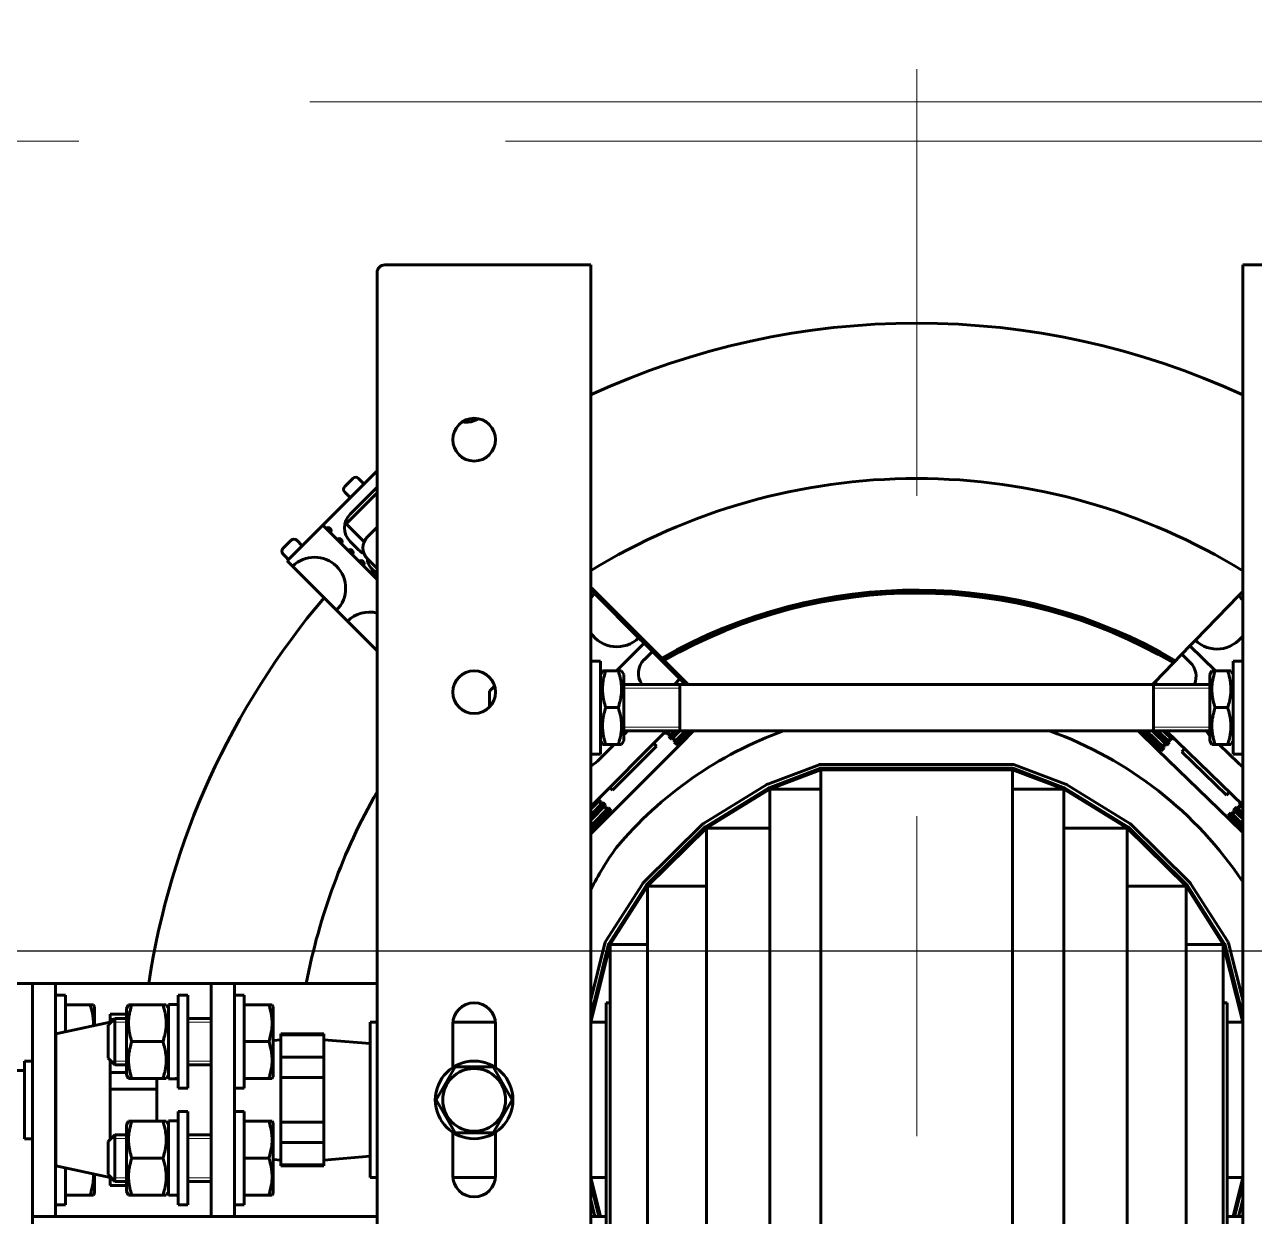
# Model space of a CAD drawing. Header units: millimetres. Extents: x 0 to 1680, y 0 to 594.
# Drawn here: x 114.02 to 119.78, y 464.13 to 469.72 of the extents above; entities that cross this region are included whole.
import ezdxf

# ---------------------------------------------------------------- set-up
doc = ezdxf.new("R2010")
doc.units = ezdxf.units.MM
for name, pattern in [('K5LT32792', [0]), ('K5LT32794', [0]), ('K5LT_AXLED', [13.35, 8.85, -1.5, 1.5, -1.5]), ('K5LT_BASIC', [0]), ('K5LT_DASHED', [6, 4, -2]), ('K5LT_REINFORCED', [0])]:
    doc.linetypes.add(name, pattern=pattern)
doc.layers.add('Системный слой', color=7, linetype='Continuous')

# ---------------------------------------------------------------- blocks, each defined once
blk = doc.blocks.new('U19')
at = {"layer": 'Системный слой', "color": 150, "linetype": 'K5LT_BASIC', "lineweight": 25, "true_color": 0x0080ff}
blk.add_line((132.418, 465.3773), (100.018, 465.3773), dxfattribs=at)
blk = doc.blocks.new('U20')
at = {"layer": 'Системный слой', "color": 7, "linetype": 'K5LT_DASHED', "lineweight": 13}
blk.add_line((110.27, 469.1727), (124.9611, 469.1727), dxfattribs=at)
blk = doc.blocks.new('U118')
at = {"layer": 'Системный слой', "color": 30, "linetype": 'K5LT_AXLED', "lineweight": 13, "true_color": 0xff8000}
blk.add_line((124.2035, 469.3573), (109.5124, 469.3573), dxfattribs=at)
blk = doc.blocks.new('U1224')
at = {"layer": 'Системный слой', "color": 5, "linetype": 'K5LT32792', "lineweight": 60, "true_color": 0x0000ff}
for p, q in [((115.7045, 468.5927), (116.5599, 468.5927)), ((116.5599, 468.5927), (116.6691, 468.5927)), ((116.6691, 441.7927), (116.6691, 468.5927)), ((119.7248, 468.5927), (119.7248, 441.7927)), ((119.834, 468.5927), (119.7248, 468.5927)), ((115.6681, 441.8291), (115.6681, 468.5563)), ((115.6681, 467.6276), (115.4138, 467.3733)), ((115.5553, 467.5921), (115.5167, 467.5535)), ((115.6068, 467.5664), (115.5811, 467.5921)), ((115.5811, 467.5921), (115.6068, 467.5664)), ((115.5167, 467.5278), (115.5425, 467.502)), ((115.6681, 467.5246), (115.5232, 467.3798)), ((115.5425, 467.4248), (115.6681, 467.5504)), ((115.2465, 467.206), (115.4138, 467.3733)), ((115.4138, 467.3733), (115.6681, 467.1191)), ((115.5232, 467.3798), (115.6078, 467.2951)), ((115.6234, 467.3182), (115.6681, 467.3629)), ((115.2272, 467.2639), (115.2658, 467.3025)), ((115.3173, 467.2768), (115.2915, 467.3025)), ((115.2915, 467.3025), (115.3173, 467.2768)), ((115.5811, 467.2575), (115.5425, 467.2961)), ((115.2272, 467.2382), (115.2529, 467.2125)), ((115.6234, 467.2152), (115.6681, 467.1705)), ((115.2465, 467.206), (115.2722, 467.1803)), ((115.4781, 466.9744), (115.2722, 467.1803)), ((115.6681, 467.1448), (115.6393, 467.1736)), ((116.6691, 467.0833), (116.675, 467.0773)), ((116.6691, 467.0714), (116.675, 467.0773)), ((116.6691, 467.0704), (116.6879, 467.0516)), ((116.6879, 467.0645), (116.675, 467.0773)), ((116.6879, 467.0645), (116.6814, 467.058)), ((116.6879, 467.0645), (116.6943, 467.058)), ((116.6943, 467.058), (116.6879, 467.0516)), ((116.6879, 467.0516), (116.8938, 466.8457)), ((116.6943, 467.058), (116.9002, 466.8521)), ((119.5027, 466.8335), (119.7055, 467.0425)), ((119.7248, 467.0624), (119.7055, 467.0425)), ((115.4781, 466.9744), (115.5296, 466.9229)), ((115.6681, 466.7845), (115.5296, 466.9229)), ((116.7905, 466.6909), (116.9195, 466.8199)), ((116.8938, 466.8457), (116.9002, 466.8521)), ((116.8938, 466.8457), (116.9195, 466.8199)), ((116.9002, 466.8521), (116.9066, 466.8457)), ((116.9002, 466.8392), (116.9066, 466.8457)), ((116.9195, 466.8328), (116.9066, 466.8457)), ((116.9195, 466.8328), (116.9131, 466.8264)), ((116.9195, 466.8328), (116.9259, 466.8264)), ((116.9195, 466.8199), (116.9259, 466.8264)), ((116.9195, 466.8199), (116.9581, 466.7813)), ((116.9259, 466.8264), (116.9324, 466.8199)), ((116.9259, 466.8135), (116.9324, 466.8199)), ((116.9452, 466.8071), (116.9324, 466.8199)), ((116.9452, 466.8071), (116.9388, 466.8006)), ((116.9452, 466.8071), (116.9517, 466.8006)), ((119.4774, 466.8073), (119.4393, 466.7681)), ((119.5027, 466.8335), (119.4774, 466.8073)), ((119.4774, 466.8073), (119.5975, 466.6908)), ((116.9581, 466.7813), (116.9195, 466.7427)), ((116.9452, 466.7942), (116.9517, 466.8006)), ((116.9517, 466.8006), (116.9581, 466.7942)), ((116.9517, 466.7878), (116.9581, 466.7942)), ((116.9645, 466.7878), (116.9581, 466.7942)), ((116.9645, 466.7878), (116.9581, 466.7813)), ((116.9581, 466.7813), (117.0868, 466.6526)), ((116.9645, 466.7878), (117.1252, 466.6271)), ((119.3126, 466.6375), (119.4393, 466.7681)), ((119.4785, 466.7301), (119.4393, 466.7681)), ((116.6691, 466.7363), (116.7146, 466.7363)), ((116.7146, 466.7363), (116.7146, 466.2995)), ((116.7146, 466.6735), (116.7245, 466.6908)), ((116.7207, 466.6841), (116.7146, 466.6903)), ((116.7245, 466.6908), (116.74, 466.6909)), ((116.74, 466.6909), (116.7983, 466.6909)), ((116.7983, 466.6909), (116.8138, 466.6908)), ((116.8138, 466.6908), (116.8238, 466.6735)), ((119.5801, 466.6908), (119.5701, 466.6735)), ((119.5801, 466.6908), (119.5956, 466.6908)), ((119.6539, 466.6908), (119.5956, 466.6908)), ((119.6539, 466.6908), (119.6694, 466.6908)), ((119.6793, 466.6735), (119.6694, 466.6908)), ((119.6793, 466.2995), (119.6793, 466.7363)), ((119.7248, 466.7363), (119.6793, 466.7363)), ((116.8238, 466.518), (116.8238, 466.6735)), ((117.0613, 466.6271), (117.0868, 466.6526)), ((117.0868, 466.6526), (117.1123, 466.6271)), ((119.3126, 466.6375), (119.3025, 466.6271)), ((119.3126, 466.6375), (119.3233, 466.6271)), ((119.5701, 466.6735), (119.5701, 466.5179)), ((119.6793, 466.6757), (119.6785, 466.6749)), ((116.219, 466.6193), (116.1949, 466.5953)), ((116.1949, 466.5211), (116.1949, 466.5953)), ((119.5701, 466.6271), (116.8238, 466.6271)), ((117.0867, 466.4087), (117.0867, 466.6271)), ((119.3071, 466.4087), (119.3071, 466.6271)), ((116.74, 466.5181), (116.7983, 466.5181)), ((116.8238, 466.3623), (116.8238, 466.518)), ((119.5701, 466.5179), (119.5701, 466.3623)), ((119.6539, 466.5179), (119.5956, 466.5179)), ((116.6691, 466.0547), (117.0231, 466.4087)), ((119.5701, 466.4087), (116.8238, 466.4087)), ((117.0225, 466.3953), (117.0359, 466.4087)), ((117.0617, 466.4087), (117.0353, 466.3824)), ((117.0418, 466.3759), (117.0745, 466.4087)), ((117.0482, 466.3695), (117.0874, 466.4087)), ((117.1131, 466.4087), (117.0611, 466.3566)), ((117.0675, 466.3502), (117.126, 466.4087)), ((117.0739, 466.3438), (117.1389, 466.4087)), ((117.0915, 466.3485), (117.1517, 466.4087)), ((119.2348, 466.4087), (119.3256, 466.3207)), ((119.2479, 466.4087), (119.3432, 466.3162)), ((119.2609, 466.4087), (119.3496, 466.3227)), ((119.3559, 466.3293), (119.274, 466.4087)), ((119.3001, 466.4087), (119.3686, 466.3423)), ((119.3132, 466.4087), (119.3749, 466.3489)), ((119.3812, 466.3554), (119.3263, 466.4087)), ((119.3524, 466.4087), (119.3939, 466.3685)), ((119.3655, 466.4087), (119.7248, 466.0601)), ((116.7007, 466.2666), (116.7791, 466.3449)), ((116.7146, 466.3623), (116.7245, 466.345)), ((116.74, 466.3451), (116.7245, 466.345)), ((116.7245, 466.345), (116.74, 466.3449)), ((116.74, 466.3451), (116.7983, 466.3451)), ((116.74, 466.3449), (116.7983, 466.3449)), ((116.7604, 466.0173), (117.0915, 466.3485)), ((116.8138, 466.345), (116.7983, 466.3451)), ((116.7983, 466.3449), (116.8138, 466.345)), ((116.8138, 466.345), (116.8238, 466.3623)), ((116.8238, 466.3896), (116.8294, 466.3953)), ((116.9774, 466.3373), (116.9645, 466.3502)), ((117.0225, 466.3953), (117.016, 466.4017)), ((117.04, 466.4), (117.0225, 466.3953)), ((117.0353, 466.3824), (117.04, 466.4)), ((117.0482, 466.3695), (117.0353, 466.3824)), ((117.0658, 466.3742), (117.0482, 466.3695)), ((117.0611, 466.3566), (117.0658, 466.3742)), ((117.0739, 466.3438), (117.0611, 466.3566)), ((117.0915, 466.3485), (117.0739, 466.3438)), ((119.3509, 466.3468), (119.3559, 466.3293)), ((119.3686, 466.3423), (119.3509, 466.3468)), ((119.3686, 466.3423), (119.3812, 466.3554)), ((119.3763, 466.3729), (119.3812, 466.3554)), ((119.3939, 466.3685), (119.3763, 466.3729)), ((119.3939, 466.3685), (119.4002, 466.375)), ((119.5801, 466.345), (119.5701, 466.3623)), ((119.5956, 466.345), (119.5801, 466.345)), ((119.6539, 466.345), (119.5956, 466.345)), ((119.6141, 466.345), (119.7045, 466.2573)), ((119.6694, 466.345), (119.6539, 466.345)), ((119.6793, 466.3623), (119.6694, 466.345)), ((116.6691, 466.2995), (116.7146, 466.2995)), ((116.7715, 466.1314), (116.9774, 466.3373)), ((119.3256, 466.3207), (119.6617, 465.9946)), ((119.3432, 466.3162), (119.3256, 466.3207)), ((119.3432, 466.3162), (119.3559, 466.3293)), ((119.4525, 466.3243), (119.4398, 466.3112)), ((119.4398, 466.3112), (119.6488, 466.1085)), ((119.7248, 466.2995), (119.6793, 466.2995)), ((117.7393, 466.2505), (117.499, 466.1595)), ((117.7457, 466.2335), (117.5055, 466.1425)), ((118.6456, 466.2522), (117.7483, 466.2522)), ((118.6456, 466.234), (117.7483, 466.234)), ((118.8884, 466.1425), (118.6482, 466.2335)), ((118.8948, 466.1595), (118.6546, 466.2505)), ((117.7483, 466.2267), (117.5081, 466.1357)), ((118.6456, 466.2267), (117.7483, 466.2267)), ((117.7483, 466.2267), (117.7483, 444.1587)), ((118.6456, 466.2267), (117.7483, 466.2267)), ((118.6456, 466.2267), (118.6456, 444.1587)), ((118.8858, 466.1357), (118.6456, 466.2267)), ((116.7586, 466.1443), (116.7715, 466.1314)), ((117.4948, 466.1574), (117.1981, 465.9754)), ((117.5043, 466.1419), (117.2076, 465.9599)), ((117.5081, 466.1357), (117.2114, 465.9537)), ((117.7483, 466.1357), (117.5081, 466.1357)), ((117.5081, 466.1357), (117.5081, 444.2497)), ((118.8858, 466.1357), (118.6456, 466.1357)), ((118.8858, 466.1357), (118.8858, 444.2497)), ((119.1825, 465.9537), (118.8858, 466.1357)), ((119.1863, 465.9599), (118.8896, 466.1419)), ((119.1958, 465.9754), (118.8991, 466.1574)), ((119.6488, 466.1085), (119.6615, 466.1215)), ((116.6691, 466.0419), (116.7136, 466.0864)), ((116.7265, 466.0735), (116.6691, 466.0161)), ((116.6691, 466.0032), (116.7329, 466.0671)), ((116.6691, 465.9904), (116.7393, 466.0606)), ((116.7136, 466.0864), (116.7072, 466.0928)), ((116.7136, 466.0864), (116.7089, 466.0688)), ((116.7089, 466.0688), (116.7265, 466.0735)), ((116.7393, 466.0606), (116.7265, 466.0735)), ((116.7393, 466.0606), (116.7346, 466.0431)), ((119.7074, 466.0643), (119.7138, 466.0708)), ((119.7124, 466.0468), (119.7074, 466.0643)), ((119.7074, 466.0643), (119.7248, 466.0474)), ((116.7522, 466.0478), (116.6691, 465.9646)), ((116.6691, 465.9518), (116.7586, 466.0413)), ((116.6691, 465.9389), (116.7651, 466.0349)), ((116.6691, 465.926), (116.7604, 466.0173)), ((116.7346, 466.0431), (116.7522, 466.0478)), ((116.7651, 466.0349), (116.7522, 466.0478)), ((116.7651, 466.0349), (116.7604, 466.0173)), ((119.6567, 466.0121), (119.6694, 466.0251)), ((119.6617, 465.9946), (119.6567, 466.0121)), ((119.6567, 466.0121), (119.7248, 465.946)), ((119.6631, 466.0186), (119.7248, 465.9587)), ((119.6694, 466.0251), (119.6871, 466.0207)), ((119.7248, 465.9714), (119.6694, 466.0251)), ((119.6821, 466.0382), (119.6948, 466.0513)), ((119.6871, 466.0207), (119.6821, 466.0382)), ((119.6821, 466.0382), (119.7248, 465.9967)), ((119.6884, 466.0447), (119.7248, 466.0094)), ((119.6948, 466.0513), (119.7124, 466.0468)), ((119.7248, 466.0221), (119.6948, 466.0513)), ((117.1935, 465.9719), (116.9169, 465.6989)), ((117.2063, 465.9589), (116.9297, 465.6859)), ((117.2114, 465.9537), (116.9348, 465.6807)), ((117.5081, 465.9537), (117.2114, 465.9537)), ((117.2114, 465.9537), (117.2114, 444.4317)), ((119.1825, 465.9537), (118.8858, 465.9537)), ((119.1825, 465.9537), (119.1825, 444.4317)), ((119.4591, 465.6807), (119.1825, 465.9537)), ((119.4642, 465.6859), (119.1876, 465.9589)), ((119.477, 465.6989), (119.2004, 465.9719)), ((119.6617, 465.9946), (119.7248, 465.9333)), ((116.9133, 465.6945), (116.7386, 465.4215)), ((116.9286, 465.6846), (116.7539, 465.4116)), ((116.9348, 465.6807), (116.7601, 465.4077)), ((117.2114, 465.6807), (116.9348, 465.6807)), ((116.9348, 465.6807), (116.9348, 444.7047)), ((119.4591, 465.6807), (119.1825, 465.6807)), ((119.4591, 465.6807), (119.4591, 444.7047)), ((119.6338, 465.4077), (119.4591, 465.6807)), ((119.64, 465.4116), (119.4652, 465.6846)), ((119.6553, 465.4215), (119.4806, 465.6945)), ((116.7353, 465.4139), (116.6691, 465.1488)), ((116.753, 465.4095), (116.6691, 465.0737)), ((116.7601, 465.4077), (116.6691, 465.0437)), ((116.9348, 465.4077), (116.7601, 465.4077)), ((116.7601, 465.4077), (116.7601, 465.1347)), ((119.6338, 465.4077), (119.4591, 465.4077)), ((119.7248, 465.0437), (119.6338, 465.4077)), ((119.6338, 465.4077), (119.6338, 465.1347)), ((119.7248, 465.0737), (119.6409, 465.4095)), ((119.7248, 465.1488), (119.6586, 465.4139)), ((113.9436, 465.2257), (114.0528, 465.2257)), ((114.162, 465.2257), (114.0528, 465.2257)), ((114.0528, 465.2257), (114.0528, 464.1337)), ((114.162, 465.2257), (114.162, 464.1337)), ((114.227, 465.2257), (114.162, 465.2257)), ((114.8902, 465.2257), (114.227, 465.2257)), ((114.9994, 465.2257), (114.8902, 465.2257)), ((114.8902, 465.2257), (114.8902, 464.1337)), ((114.9994, 465.2257), (114.9994, 464.1337)), ((115.0644, 465.2257), (114.9994, 465.2257)), ((115.6681, 465.2257), (115.0644, 465.2257)), ((114.162, 465.1711), (114.2075, 465.1711)), ((114.2075, 465.1711), (114.2075, 464.9988)), ((114.7355, 464.7343), (114.7355, 465.1711)), ((114.781, 465.1711), (114.7355, 465.1711)), ((114.781, 464.7343), (114.781, 465.1711)), ((114.9994, 465.1711), (115.0449, 465.1711)), ((115.0449, 465.1711), (115.0449, 464.7343)), ((116.7419, 445.2507), (116.7419, 465.1347)), ((116.7601, 465.1347), (116.7419, 465.1347)), ((116.7601, 445.2507), (116.7601, 465.1347)), ((119.6338, 465.1347), (119.6338, 445.2507)), ((119.6338, 465.1347), (119.652, 465.1347)), ((119.652, 465.1347), (119.652, 445.2507)), ((114.2075, 465.1256), (114.3236, 465.1256)), ((114.3236, 465.1256), (114.339, 465.1256)), ((114.339, 465.1256), (114.344, 465.117)), ((114.344, 465.0281), (114.344, 465.117)), ((114.417, 465.0568), (114.417, 465.0808)), ((114.417, 465.0808), (114.4934, 465.0808)), ((114.5034, 465.1256), (114.4934, 465.1083)), ((114.4934, 465.1083), (114.4934, 464.9527)), ((114.5034, 465.1256), (114.5189, 465.1256)), ((114.6646, 465.1256), (114.5189, 465.1256)), ((114.6646, 465.1256), (114.68, 465.1256)), ((114.69, 465.1083), (114.68, 465.1256)), ((114.7355, 465.1274), (114.69, 465.1274)), ((114.69, 464.7782), (114.69, 465.1274)), ((115.0449, 465.1256), (115.161, 465.1256)), ((115.161, 465.1256), (115.1764, 465.1256)), ((115.1764, 465.1256), (115.1814, 465.117)), ((115.1814, 464.9527), (115.1814, 465.117)), ((114.417, 465.0437), (114.1622, 464.9891)), ((114.4397, 465.0619), (114.4079, 465.0301)), ((114.4079, 464.8754), (114.4079, 465.0301)), ((114.417, 465.0392), (114.417, 465.0568)), ((114.417, 465.0568), (114.4346, 465.0568)), ((114.4934, 465.0619), (114.4397, 465.0619)), ((114.4397, 464.8435), (114.4397, 465.0619)), ((114.8902, 465.0619), (114.781, 465.0619)), ((115.6364, 464.6797), (115.6364, 465.0437)), ((115.6364, 465.0437), (115.6681, 465.0437)), ((116.023, 465.0346), (116.023, 464.8317)), ((116.2227, 465.0437), (116.0234, 465.0437)), ((116.2232, 464.8317), (116.2232, 465.0346)), ((116.7419, 465.0437), (116.6691, 465.0437)), ((119.652, 465.0437), (119.7248, 465.0437)), ((114.1622, 464.7478), (114.1622, 464.9891)), ((115.2178, 464.9618), (115.1814, 464.9588)), ((115.418, 464.9891), (115.2178, 464.9891)), ((115.2178, 464.9842), (115.2178, 464.9891)), ((115.2178, 464.8796), (115.2178, 464.9842)), ((115.2178, 464.9842), (115.418, 464.9842)), ((115.418, 464.9891), (115.418, 464.9842)), ((115.418, 464.8796), (115.418, 464.9842)), ((115.418, 464.9618), (115.6364, 464.9436)), ((114.4934, 464.9527), (114.4934, 464.7971)), ((114.6646, 464.9527), (114.5189, 464.9527)), ((115.0449, 464.9527), (115.161, 464.9527)), ((115.1814, 464.7885), (115.1814, 464.9527)), ((115.6364, 464.4158), (115.6364, 464.9436)), ((114.0164, 464.4977), (114.0164, 464.8617)), ((114.0528, 464.8617), (114.0164, 464.8617)), ((114.4397, 464.8435), (114.4079, 464.8754)), ((114.417, 464.8088), (114.417, 464.8663)), ((115.2178, 464.7843), (115.2178, 464.8796)), ((115.2178, 464.8796), (115.418, 464.8796)), ((115.418, 464.8796), (115.418, 464.7843)), ((114.0164, 464.818), (113.98, 464.818)), ((114.417, 464.73), (114.417, 464.8088)), ((114.417, 464.8088), (114.4934, 464.8088)), ((114.4934, 464.8435), (114.4397, 464.8435)), ((114.5034, 464.7798), (114.4934, 464.7971)), ((114.69, 464.7971), (114.68, 464.7798)), ((114.8902, 464.8435), (114.781, 464.8435)), ((115.1764, 464.7798), (115.1814, 464.7885)), ((115.9444, 464.6797), (116.0337, 464.8344)), ((116.0337, 464.8344), (116.2124, 464.8344)), ((116.2124, 464.8344), (116.3017, 464.6797)), ((114.162, 464.7707), (114.1622, 464.7707)), ((114.1622, 464.3703), (114.1622, 464.7478)), ((114.5189, 464.7798), (114.5034, 464.7798)), ((114.6646, 464.7798), (114.5189, 464.7798)), ((114.6354, 464.7798), (114.6354, 464.73)), ((114.68, 464.7798), (114.6646, 464.7798)), ((114.781, 464.7343), (114.7355, 464.7343)), ((114.9994, 464.7343), (115.0449, 464.7343)), ((115.0449, 464.7798), (115.161, 464.7798)), ((115.1764, 464.7798), (115.161, 464.7798)), ((115.2178, 464.5752), (115.2178, 464.7843)), ((115.2178, 464.7843), (115.418, 464.7843)), ((115.418, 464.5752), (115.418, 464.7843)), ((114.417, 464.73), (114.6354, 464.73)), ((114.417, 464.4932), (114.417, 464.73)), ((114.6354, 464.5796), (114.6354, 464.73)), ((115.6364, 464.3157), (115.6364, 464.6797)), ((116.0337, 464.525), (115.9444, 464.6797)), ((116.3017, 464.6797), (116.2124, 464.525)), ((114.7355, 464.1883), (114.7355, 464.6251)), ((114.781, 464.6251), (114.7355, 464.6251)), ((114.781, 464.1883), (114.781, 464.6251)), ((114.9994, 464.6251), (115.0449, 464.6251)), ((115.0449, 464.6251), (115.0449, 464.1883)), ((114.162, 464.5887), (114.1622, 464.5887)), ((114.5034, 464.5796), (114.4934, 464.5623)), ((114.4934, 464.5623), (114.4934, 464.4067)), ((114.5034, 464.5796), (114.5189, 464.5796)), ((114.6646, 464.5796), (114.5189, 464.5796)), ((114.6646, 464.5796), (114.68, 464.5796)), ((114.69, 464.5623), (114.68, 464.5796)), ((114.7355, 464.5814), (114.69, 464.5814)), ((114.69, 464.2322), (114.69, 464.5814)), ((115.0449, 464.5796), (115.161, 464.5796)), ((115.161, 464.5796), (115.1764, 464.5796)), ((115.1764, 464.5796), (115.1814, 464.571)), ((115.1814, 464.4067), (115.1814, 464.571)), ((115.2178, 464.4798), (115.2178, 464.5752)), ((115.2178, 464.5752), (115.418, 464.5752)), ((115.418, 464.5752), (115.418, 464.4798)), ((114.4397, 464.5159), (114.4079, 464.4841)), ((114.4934, 464.5159), (114.4397, 464.5159)), ((114.4397, 464.2975), (114.4397, 464.5159)), ((114.8902, 464.5159), (114.781, 464.5159)), ((116.023, 464.5277), (116.023, 464.3248)), ((116.2124, 464.525), (116.0337, 464.525)), ((116.2232, 464.3248), (116.2232, 464.5277)), ((114.0528, 464.4977), (114.0164, 464.4977)), ((114.4079, 464.3294), (114.4079, 464.4841)), ((115.2178, 464.3753), (115.2178, 464.4798)), ((115.2178, 464.4798), (115.418, 464.4798)), ((115.418, 464.3753), (115.418, 464.4798)), ((114.4934, 464.4067), (114.4934, 464.2511)), ((114.6646, 464.4067), (114.5189, 464.4067)), ((115.0449, 464.4067), (115.161, 464.4067)), ((115.1814, 464.2425), (115.1814, 464.4067)), ((115.2178, 464.3976), (115.1814, 464.4007)), ((115.418, 464.3976), (115.6364, 464.4158)), ((114.417, 464.3157), (114.1622, 464.3703)), ((114.2075, 464.3606), (114.2075, 464.1883)), ((114.344, 464.2425), (114.344, 464.3314)), ((114.4397, 464.2975), (114.4079, 464.3294)), ((115.2178, 464.3753), (115.418, 464.3753)), ((115.2178, 464.3703), (115.2178, 464.3753)), ((115.418, 464.3703), (115.2178, 464.3703)), ((115.418, 464.3753), (115.418, 464.3703)), ((114.417, 464.2786), (114.417, 464.3203)), ((114.417, 464.2786), (114.4934, 464.2786)), ((114.4934, 464.2975), (114.4397, 464.2975)), ((114.8902, 464.2975), (114.781, 464.2975)), ((115.6681, 464.3157), (115.6364, 464.3157)), ((116.2227, 464.3157), (116.0234, 464.3157)), ((116.7419, 464.3157), (116.6691, 464.3157)), ((116.6691, 464.3157), (116.7146, 464.1337)), ((116.6691, 464.2857), (116.7071, 464.1337)), ((119.652, 464.3157), (119.7248, 464.3157)), ((119.6793, 464.1337), (119.7248, 464.3157)), ((119.6868, 464.1337), (119.7248, 464.2857)), ((114.2075, 464.2338), (114.3236, 464.2338)), ((114.339, 464.2338), (114.3236, 464.2338)), ((114.339, 464.2338), (114.344, 464.2425)), ((114.5034, 464.2338), (114.4934, 464.2511)), ((114.5189, 464.2338), (114.5034, 464.2338)), ((114.6646, 464.2338), (114.5189, 464.2338)), ((114.68, 464.2338), (114.6646, 464.2338)), ((114.69, 464.2511), (114.68, 464.2338)), ((115.0449, 464.2338), (115.161, 464.2338)), ((115.1764, 464.2338), (115.161, 464.2338)), ((115.1764, 464.2338), (115.1814, 464.2425)), ((114.162, 464.1883), (114.2075, 464.1883)), ((114.781, 464.1883), (114.7355, 464.1883)), ((114.9994, 464.1883), (115.0449, 464.1883)), ((116.6691, 464.2107), (116.6883, 464.1337)), ((119.7056, 464.1337), (119.7248, 464.2107)), ((114.162, 464.1337), (114.0528, 464.1337)), ((114.0528, 464.1337), (114.0528, 455.7387)), ((114.227, 464.1337), (114.162, 464.1337)), ((114.8902, 464.1337), (114.227, 464.1337)), ((114.9994, 464.1337), (114.8902, 464.1337)), ((115.0644, 464.1337), (114.9994, 464.1337)), ((115.6681, 464.1337), (115.0644, 464.1337)), ((116.7419, 464.1337), (116.6691, 464.1337)), ((119.7248, 464.1337), (119.652, 464.1337))]:
    blk.add_line(p, q, dxfattribs=at)
at = {"layer": 'Системный слой', "color": 7, "linetype": 'K5LT32794', "lineweight": 18}
for p, q in [((116.2213, 466.6099), (116.2096, 466.6099)), ((117.0867, 466.6099), (116.8238, 466.6099)), ((119.5701, 466.6099), (119.3071, 466.6099)), ((117.0867, 466.426), (116.8238, 466.426)), ((119.5701, 466.426), (119.3071, 466.426)), ((114.4397, 465.0447), (114.4225, 465.0447)), ((114.4934, 465.0447), (114.4397, 465.0447)), ((114.8902, 465.0447), (114.781, 465.0447)), ((114.4397, 464.8608), (114.4225, 464.8608)), ((114.4934, 464.8608), (114.4397, 464.8608)), ((114.8902, 464.8608), (114.781, 464.8608)), ((114.162, 464.7559), (114.1622, 464.7559)), ((114.162, 464.6035), (114.1622, 464.6035)), ((114.4397, 464.4987), (114.4225, 464.4987)), ((114.4934, 464.4987), (114.4397, 464.4987)), ((114.8902, 464.4987), (114.781, 464.4987)), ((114.4397, 464.3148), (114.4225, 464.3148)), ((114.4934, 464.3148), (114.4397, 464.3148)), ((114.8902, 464.3148), (114.781, 464.3148))]:
    blk.add_line(p, q, dxfattribs=at)
at = {"layer": 'Системный слой', "color": 5, "linetype": 'K5LT32792', "lineweight": 60, "true_color": 0x0000ff}
for centre, radius in [((116.1231, 467.7737), 0.1001), ((116.1231, 466.5907), 0.1001), ((116.1231, 464.6797), 0.182), ((116.1231, 464.6797), 0.147)]:
    blk.add_circle(centre, radius, dxfattribs=at)
for centre, radius, start, end in [((115.7045, 468.5563), 0.0364, 90, 180), ((118.1969, 464.6797), 3.64, 65.1812, 114.8188), ((116.0867, 467.9557), 0.1001, 259.29626, 270), ((116.0867, 467.9557), 0.1001, 270, 303.3236), ((115.5682, 467.5792), 0.0182, 45, 135), ((118.1969, 464.6797), 2.912, 90, 121.64721), ((118.1969, 464.6797), 2.912, 58.35279, 90), ((115.5296, 467.5406), 0.0182, 135, 225), ((115.6068, 467.3605), 0.091, 135, 225), ((115.4395, 467.3476), 0.0137, 315, 135), ((115.2787, 467.2897), 0.0182, 45, 135), ((115.491, 467.2961), 0.0137, 315, 135), ((115.6748, 467.2667), 0.0728, 135, 225), ((115.2401, 467.2511), 0.0182, 135, 225), ((115.3752, 467.0773), 0.1456, 315, 135), ((115.5425, 467.2446), 0.0137, 315, 135), ((115.6454, 467.3218), 0.091, 225, 245.32979), ((115.6779, 467.2122), 0.0546, 176.81031, 225), ((115.594, 467.1932), 0.0137, 315, 135), ((115.6454, 467.1417), 0.0137, 315, 135), ((116.7908, 466.9486), 0.1456, 135, 146.74154), ((118.1969, 464.6797), 2.3891, 59.48537, 119.97962), ((118.1969, 464.6797), 2.3891, 59.48537, 119.97962), ((118.1969, 464.6797), 2.3887, 59.48763, 119.97711), ((118.1969, 464.6797), 2.3842, 59.51413, 119.94777), ((118.1969, 464.6797), 2.3842, 59.51413, 119.94777), ((118.1969, 464.6797), 2.3842, 59.51413, 119.94777), ((118.1969, 464.6797), 2.3842, 59.51413, 119.94777), ((118.1969, 464.6797), 2.3842, 59.51413, 119.94777), ((118.1969, 464.6797), 2.3842, 59.51413, 119.94777), ((118.1969, 464.6797), 2.3751, 59.56743, 119.88872), ((118.1969, 464.6797), 2.3842, 59.51413, 119.27532), ((119.6041, 466.938), 0.1456, 33.9698, 45.86848), ((118.1969, 464.6797), 3.64, 139.72635, 171.37307), ((115.6326, 466.8199), 0.1456, 75.89226, 135), ((116.7908, 466.9486), 0.1456, 213.25846, 315), ((119.6041, 466.938), 0.1456, 225.86848, 326.0302), ((116.9838, 466.6784), 0.091, 135, 214.2837), ((119.4152, 466.6648), 0.091, 335.5267, 45.86848), ((116.7265, 466.6784), 0.0136, 135, 150.7087), ((118.1969, 464.6797), 1.8382, 109.84844, 140), ((116.7651, 466.4596), 0.091, 315, 326.00449), ((118.1969, 464.6797), 1.8382, 33.77902, 70.15156), ((119.6372, 466.4494), 0.091, 206.54002, 222.49518), ((116.6364, 466.3309), 0.091, 291.04665, 315), ((117.7483, 466.2267), 0.0255, 90, 110.74608), ((117.7483, 466.2267), 0.00728, 90, 110.74608), ((118.6456, 466.2267), 0.0255, 69.25392, 90), ((118.6456, 466.2267), 0.00728, 69.25392, 90), ((119.7679, 466.3227), 0.091, 225.86848, 241.78243), ((118.1969, 464.6797), 2.912, 150.27757, 169.19308), ((117.5081, 466.1357), 0.0255, 110.74608, 121.52899), ((117.5081, 466.1357), 0.00728, 110.74608, 121.52899), ((118.8858, 466.1357), 0.00728, 58.47101, 69.25392), ((118.8858, 466.1357), 0.0255, 58.47101, 69.25392), ((117.2114, 465.9537), 0.0255, 121.52899, 134.62056), ((117.2114, 465.9537), 0.00728, 121.52899, 134.62056), ((119.1825, 465.9537), 0.00728, 45.37944, 58.47101), ((119.1825, 465.9537), 0.0255, 45.37944, 58.47101), ((116.9348, 465.6807), 0.0255, 134.62056, 147.38076), ((116.9348, 465.6807), 0.00728, 134.62056, 147.38076), ((119.4591, 465.6807), 0.00728, 32.61924, 45.37944), ((119.4591, 465.6807), 0.0255, 32.61924, 45.37944), ((116.7601, 465.4077), 0.0255, 147.38076, 165.96376), ((116.7601, 465.4077), 0.00728, 147.38076, 165.96376), ((119.6338, 465.4077), 0.00728, 14.03624, 32.61924), ((119.6338, 465.4077), 0.0255, 14.03624, 32.61924), ((116.1231, 465.0346), 0.1001, 0, 180), ((116.1231, 464.3248), 0.1001, 180, 0)]:
    blk.add_arc(centre, radius, start, end, dxfattribs=at)
for centre, start_param, end_param in [((114.6662, 464.9527), 1.62042, 1.71569), ((114.7593, 464.9527), 1.473648, 1.521173), ((114.6662, 464.4067), 1.62042, 1.71569), ((114.7593, 464.4067), 1.473648, 1.521173)]:
    blk.add_ellipse(centre, major_axis=(-0.48, 0), ratio=0.36397, start_param=start_param, end_param=end_param, dxfattribs=at)
for points, knots in [([(117.0067, 466.7456), (117.0808, 466.7883), (117.1573, 466.827), (117.3267, 466.9017), (117.4205, 466.9361), (117.6115, 466.9931), (117.7088, 467.0155), (117.9055, 467.0481), (118.0049, 467.0583), (118.204, 467.066), (118.3039, 467.0636), (118.5025, 467.0464), (118.6012, 467.0315), (118.7961, 466.9895), (118.8923, 466.9625), (119.0804, 466.8965), (119.1723, 466.8575), (119.3107, 466.7885), (119.3591, 466.7622), (119.4065, 466.7343)], [0, 0, 0, 0, 0.102042, 0.102042, 0.220947, 0.220947, 0.339853, 0.339853, 0.458758, 0.458758, 0.577664, 0.577664, 0.696569, 0.696569, 0.815474, 0.815474, 0.93438, 0.93438, 1, 1, 1, 1]), ([(117.0067, 466.7456), (117.081, 466.7883), (117.1575, 466.8271), (117.3271, 466.9018), (117.4208, 466.9363), (117.6119, 466.9932), (117.7092, 467.0156), (117.9059, 467.0482), (118.0052, 467.0583), (118.2044, 467.066), (118.3043, 467.0636), (118.5029, 467.0463), (118.6016, 467.0314), (118.7965, 466.9895), (118.8926, 466.9623), (119.0807, 466.8963), (119.1727, 466.8574), (119.311, 466.7884), (119.3592, 466.7622), (119.4065, 466.7343)], [0, 0, 0, 0, 0.102195, 0.102195, 0.2211, 0.2211, 0.340005, 0.340005, 0.45891, 0.45891, 0.577815, 0.577815, 0.696721, 0.696721, 0.815626, 0.815626, 0.934531, 0.934531, 1, 1, 1, 1]), ([(117.0067, 466.7456), (117.0724, 466.7834), (117.1398, 466.8181), (117.2994, 466.8908), (117.3927, 466.9264), (117.5831, 466.9857), (117.6801, 467.0094), (117.8763, 467.0444), (117.9755, 467.0557), (118.1746, 467.0659), (118.2745, 467.0647), (118.4733, 467.0499), (118.5722, 467.0363), (118.7676, 466.9968), (118.8641, 466.9709), (119.053, 466.9072), (119.1454, 466.8694), (119.2935, 466.7978), (119.3507, 466.7672), (119.4065, 466.7343)], [0, 0, 0, 0, 0.090357, 0.090357, 0.209262, 0.209262, 0.328167, 0.328167, 0.447072, 0.447072, 0.565977, 0.565977, 0.684882, 0.684882, 0.803787, 0.803787, 0.922692, 0.922692, 1, 1, 1, 1]), ([(117.0067, 466.7456), (117.0725, 466.7835), (117.14, 466.8182), (117.2998, 466.8909), (117.3931, 466.9265), (117.5834, 466.9858), (117.6805, 467.0094), (117.8767, 467.0444), (117.976, 467.0557), (118.175, 467.0659), (118.2749, 467.0647), (118.4737, 467.0499), (118.5726, 467.0362), (118.768, 466.9967), (118.8645, 466.9707), (119.0533, 466.907), (119.1458, 466.8692), (119.2937, 466.7977), (119.3508, 466.7671), (119.4065, 466.7343)], [0, 0, 0, 0, 0.090516, 0.090516, 0.209421, 0.209421, 0.328327, 0.328327, 0.447232, 0.447232, 0.566138, 0.566138, 0.685043, 0.685043, 0.803949, 0.803949, 0.922855, 0.922855, 1, 1, 1, 1]), ([(117.0067, 466.7456), (117.0893, 466.7932), (117.1748, 466.8358), (117.3542, 466.9122), (117.4483, 466.9455), (117.64, 467.0001), (117.7376, 467.0214), (117.9347, 467.0515), (118.0341, 467.0604), (118.2334, 467.0657), (118.3332, 467.0621), (118.5316, 467.0424), (118.6302, 467.0263), (118.8245, 466.982), (118.9203, 466.9537), (119.1076, 466.8854), (119.1991, 466.8454), (119.3279, 466.7791), (119.3675, 466.7573), (119.4065, 466.7343)], [0, 0, 0, 0, 0.113707, 0.113707, 0.232613, 0.232613, 0.351519, 0.351519, 0.470425, 0.470425, 0.589331, 0.589331, 0.708237, 0.708237, 0.827142, 0.827142, 0.946048, 0.946048, 1, 1, 1, 1]), ([(117.0067, 466.7456), (117.0895, 466.7932), (117.175, 466.8359), (117.3546, 466.9124), (117.4487, 466.9457), (117.6405, 467.0002), (117.7381, 467.0215), (117.9351, 467.0516), (118.0346, 467.0605), (118.2339, 467.0657), (118.3337, 467.0621), (118.532, 467.0424), (118.6306, 467.0263), (118.8249, 466.9819), (118.9207, 466.9536), (119.108, 466.8852), (119.1995, 466.8452), (119.3282, 466.7789), (119.3677, 466.7572), (119.4065, 466.7343)], [0, 0, 0, 0, 0.113893, 0.113893, 0.232798, 0.232798, 0.351703, 0.351703, 0.470608, 0.470608, 0.589513, 0.589513, 0.708417, 0.708417, 0.827322, 0.827322, 0.946227, 0.946227, 1, 1, 1, 1]), ([(116.74, 466.6909), (116.7367, 466.6812), (116.7324, 466.6665), (116.7285, 466.6479), (116.7266, 466.6358), (116.7254, 466.6255), (116.7247, 466.6156), (116.7245, 466.6058), (116.7246, 466.5957), (116.7253, 466.5856), (116.7263, 466.5756), (116.728, 466.5641), (116.7318, 466.5447), (116.7364, 466.5289), (116.74, 466.5181)], [0, 0, 0, 0, 0.173201, 0.25874, 0.32264, 0.38205, 0.436164, 0.49224, 0.549684, 0.607523, 0.664985, 0.721983, 0.806425, 1, 1, 1, 1]), ([(116.7983, 466.5181), (116.8016, 466.5278), (116.8059, 466.5425), (116.8098, 466.5611), (116.8117, 466.5732), (116.8129, 466.5835), (116.8136, 466.5934), (116.8138, 466.6032), (116.8137, 466.6132), (116.8131, 466.6233), (116.812, 466.6333), (116.8103, 466.6449), (116.8065, 466.6642), (116.8019, 466.68), (116.7983, 466.6909)], [0, 0, 0, 0, 0.173201, 0.25874, 0.32264, 0.38205, 0.436164, 0.49224, 0.549684, 0.607523, 0.664985, 0.721983, 0.806425, 1, 1, 1, 1]), ([(119.5956, 466.6908), (119.5923, 466.6811), (119.588, 466.6664), (119.5841, 466.6478), (119.5822, 466.6357), (119.581, 466.6254), (119.5803, 466.6155), (119.58, 466.6056), (119.5802, 466.5956), (119.5808, 466.5855), (119.5819, 466.5755), (119.5836, 466.5639), (119.5874, 466.5446), (119.5919, 466.5288), (119.5956, 466.5179)], [0, 0, 0, 0, 0.173201, 0.25874, 0.32264, 0.38205, 0.436164, 0.49224, 0.549684, 0.607523, 0.664985, 0.721983, 0.806425, 1, 1, 1, 1]), ([(119.6539, 466.5179), (119.6572, 466.5276), (119.6614, 466.5423), (119.6653, 466.5609), (119.6673, 466.573), (119.6684, 466.5834), (119.6691, 466.5933), (119.6694, 466.6031), (119.6693, 466.6131), (119.6686, 466.6232), (119.6676, 466.6332), (119.6659, 466.6448), (119.6621, 466.6641), (119.6575, 466.68), (119.6539, 466.6908)], [0, 0, 0, 0, 0.173201, 0.25874, 0.32264, 0.38205, 0.436164, 0.49224, 0.549684, 0.607523, 0.664985, 0.721983, 0.806425, 1, 1, 1, 1]), ([(116.74, 466.5181), (116.7367, 466.5083), (116.7324, 466.4936), (116.7285, 466.475), (116.7266, 466.4629), (116.7254, 466.4526), (116.7247, 466.4427), (116.7245, 466.4329), (116.7246, 466.4228), (116.7253, 466.4127), (116.7263, 466.4027), (116.728, 466.3911), (116.7318, 466.3718), (116.7364, 466.356), (116.74, 466.3451)], [0, 0, 0, 0, 0.173201, 0.25874, 0.32264, 0.38205, 0.436164, 0.49224, 0.549684, 0.607523, 0.664985, 0.721983, 0.806425, 1, 1, 1, 1]), ([(116.7983, 466.3451), (116.8016, 466.3548), (116.8059, 466.3695), (116.8098, 466.3881), (116.8117, 466.4002), (116.8129, 466.4106), (116.8136, 466.4205), (116.8138, 466.4303), (116.8137, 466.4403), (116.8131, 466.4504), (116.812, 466.4605), (116.8103, 466.472), (116.8065, 466.4914), (116.8019, 466.5072), (116.7983, 466.5181)], [0, 0, 0, 0, 0.173201, 0.25874, 0.32264, 0.38205, 0.436164, 0.49224, 0.549684, 0.607523, 0.664985, 0.721983, 0.806425, 1, 1, 1, 1]), ([(119.5956, 466.5179), (119.5923, 466.5082), (119.588, 466.4935), (119.5841, 466.4749), (119.5822, 466.4628), (119.581, 466.4525), (119.5803, 466.4426), (119.58, 466.4327), (119.5802, 466.4227), (119.5808, 466.4126), (119.5819, 466.4026), (119.5836, 466.391), (119.5874, 466.3717), (119.5919, 466.3559), (119.5956, 466.345)], [0, 0, 0, 0, 0.173201, 0.25874, 0.32264, 0.38205, 0.436164, 0.49224, 0.549684, 0.607523, 0.664985, 0.721983, 0.806425, 1, 1, 1, 1]), ([(119.6539, 466.345), (119.6572, 466.3547), (119.6614, 466.3694), (119.6653, 466.388), (119.6673, 466.4001), (119.6684, 466.4105), (119.6691, 466.4204), (119.6694, 466.4302), (119.6693, 466.4402), (119.6686, 466.4503), (119.6676, 466.4603), (119.6659, 466.4719), (119.6621, 466.4912), (119.6575, 466.5071), (119.6539, 466.5179)], [0, 0, 0, 0, 0.173201, 0.25874, 0.32264, 0.38205, 0.436164, 0.49224, 0.549684, 0.607523, 0.664985, 0.721983, 0.806425, 1, 1, 1, 1]), ([(114.3387, 465.0269), (114.3389, 465.0301), (114.3391, 465.0366), (114.339, 465.0463), (114.3385, 465.0559), (114.3374, 465.0668), (114.3355, 465.0803), (114.3313, 465.1006), (114.3268, 465.116), (114.3236, 465.1256)], [0, 0, 0, 0, 0.094577, 0.195102, 0.290246, 0.383823, 0.522018, 0.700483, 1, 1, 1, 1]), ([(114.5189, 465.1256), (114.5156, 465.1159), (114.5113, 465.1012), (114.5074, 465.0826), (114.5055, 465.0705), (114.5043, 465.0602), (114.5036, 465.0503), (114.5033, 465.0404), (114.5035, 465.0304), (114.5041, 465.0203), (114.5052, 465.0103), (114.5069, 464.9987), (114.5107, 464.9794), (114.5152, 464.9636), (114.5189, 464.9527)], [0, 0, 0, 0, 0.173201, 0.25874, 0.32264, 0.38205, 0.436164, 0.49224, 0.549684, 0.607523, 0.664985, 0.721983, 0.806425, 1, 1, 1, 1]), ([(114.6646, 464.9527), (114.6678, 464.9624), (114.6721, 464.9771), (114.676, 464.9957), (114.6779, 465.0078), (114.6791, 465.0182), (114.6798, 465.0281), (114.6801, 465.0379), (114.6799, 465.0479), (114.6793, 465.058), (114.6782, 465.068), (114.6765, 465.0796), (114.6727, 465.0989), (114.6682, 465.1148), (114.6646, 465.1256)], [0, 0, 0, 0, 0.173201, 0.25874, 0.32264, 0.38205, 0.436164, 0.49224, 0.549684, 0.607523, 0.664985, 0.721983, 0.806425, 1, 1, 1, 1]), ([(115.161, 464.9527), (115.1629, 464.9586), (115.1659, 464.9684), (115.1697, 464.9831), (115.1725, 464.9961), (115.1742, 465.007), (115.1753, 465.0167), (115.1761, 465.0257), (115.1765, 465.0362), (115.1764, 465.0463), (115.1758, 465.0559), (115.1748, 465.0668), (115.1729, 465.0803), (115.1687, 465.1006), (115.1641, 465.116), (115.161, 465.1256)], [0, 0, 0, 0, 0.104989, 0.173793, 0.256289, 0.331236, 0.361573, 0.423373, 0.484181, 0.54145, 0.595653, 0.648964, 0.727694, 0.829365, 1, 1, 1, 1]), ([(114.5189, 464.9527), (114.5156, 464.943), (114.5113, 464.9283), (114.5074, 464.9097), (114.5055, 464.8976), (114.5043, 464.8873), (114.5036, 464.8774), (114.5033, 464.8675), (114.5035, 464.8575), (114.5041, 464.8474), (114.5052, 464.8374), (114.5069, 464.8258), (114.5107, 464.8065), (114.5152, 464.7907), (114.5189, 464.7798)], [0, 0, 0, 0, 0.173201, 0.25874, 0.32264, 0.38205, 0.436164, 0.49224, 0.549684, 0.607523, 0.664985, 0.721983, 0.806425, 1, 1, 1, 1]), ([(114.6646, 464.7798), (114.6678, 464.7895), (114.6721, 464.8042), (114.676, 464.8228), (114.6779, 464.8349), (114.6791, 464.8453), (114.6798, 464.8552), (114.6801, 464.865), (114.6799, 464.875), (114.6793, 464.8851), (114.6782, 464.8951), (114.6765, 464.9067), (114.6727, 464.926), (114.6682, 464.9419), (114.6646, 464.9527)], [0, 0, 0, 0, 0.173201, 0.25874, 0.32264, 0.38205, 0.436164, 0.49224, 0.549684, 0.607523, 0.664985, 0.721983, 0.806425, 1, 1, 1, 1]), ([(115.161, 464.7798), (115.1629, 464.7857), (115.1659, 464.7955), (115.1697, 464.8102), (115.1725, 464.8232), (115.1742, 464.8341), (115.1753, 464.8438), (115.1761, 464.8528), (115.1765, 464.8633), (115.1764, 464.8734), (115.1758, 464.883), (115.1748, 464.8939), (115.1729, 464.9074), (115.1687, 464.9277), (115.1641, 464.9431), (115.161, 464.9527)], [0, 0, 0, 0, 0.104989, 0.173793, 0.256289, 0.331236, 0.361573, 0.423373, 0.484181, 0.54145, 0.595653, 0.648964, 0.727694, 0.829365, 1, 1, 1, 1]), ([(114.5189, 464.5796), (114.5156, 464.5699), (114.5113, 464.5552), (114.5074, 464.5366), (114.5055, 464.5245), (114.5043, 464.5142), (114.5036, 464.5043), (114.5033, 464.4944), (114.5035, 464.4844), (114.5041, 464.4743), (114.5052, 464.4643), (114.5069, 464.4527), (114.5107, 464.4334), (114.5152, 464.4176), (114.5189, 464.4067)], [0, 0, 0, 0, 0.173201, 0.25874, 0.32264, 0.38205, 0.436164, 0.49224, 0.549684, 0.607523, 0.664985, 0.721983, 0.806425, 1, 1, 1, 1]), ([(114.6646, 464.4067), (114.6678, 464.4164), (114.6721, 464.4311), (114.676, 464.4497), (114.6779, 464.4618), (114.6791, 464.4722), (114.6798, 464.4821), (114.6801, 464.4919), (114.6799, 464.5019), (114.6793, 464.512), (114.6782, 464.522), (114.6765, 464.5336), (114.6727, 464.5529), (114.6682, 464.5688), (114.6646, 464.5796)], [0, 0, 0, 0, 0.173201, 0.25874, 0.32264, 0.38205, 0.436164, 0.49224, 0.549684, 0.607523, 0.664985, 0.721983, 0.806425, 1, 1, 1, 1]), ([(115.161, 464.4067), (115.1629, 464.4126), (115.1659, 464.4224), (115.1697, 464.4371), (115.1725, 464.4501), (115.1742, 464.461), (115.1753, 464.4707), (115.1761, 464.4797), (115.1765, 464.4902), (115.1764, 464.5003), (115.1758, 464.5099), (115.1748, 464.5208), (115.1729, 464.5343), (115.1687, 464.5546), (115.1641, 464.57), (115.161, 464.5796)], [0, 0, 0, 0, 0.104989, 0.173793, 0.256289, 0.331236, 0.361573, 0.423373, 0.484181, 0.54145, 0.595653, 0.648964, 0.727694, 0.829365, 1, 1, 1, 1]), ([(114.5189, 464.4067), (114.5156, 464.397), (114.5113, 464.3823), (114.5074, 464.3637), (114.5055, 464.3516), (114.5043, 464.3413), (114.5036, 464.3314), (114.5033, 464.3215), (114.5035, 464.3115), (114.5041, 464.3014), (114.5052, 464.2914), (114.5069, 464.2798), (114.5107, 464.2605), (114.5152, 464.2447), (114.5189, 464.2338)], [0, 0, 0, 0, 0.173201, 0.25874, 0.32264, 0.38205, 0.436164, 0.49224, 0.549684, 0.607523, 0.664985, 0.721983, 0.806425, 1, 1, 1, 1]), ([(114.6646, 464.2338), (114.6678, 464.2435), (114.6721, 464.2582), (114.676, 464.2768), (114.6779, 464.2889), (114.6791, 464.2993), (114.6798, 464.3092), (114.6801, 464.319), (114.6799, 464.329), (114.6793, 464.3391), (114.6782, 464.3491), (114.6765, 464.3607), (114.6727, 464.38), (114.6682, 464.3959), (114.6646, 464.4067)], [0, 0, 0, 0, 0.173201, 0.25874, 0.32264, 0.38205, 0.436164, 0.49224, 0.549684, 0.607523, 0.664985, 0.721983, 0.806425, 1, 1, 1, 1]), ([(115.161, 464.2338), (115.1629, 464.2397), (115.1659, 464.2495), (115.1697, 464.2642), (115.1725, 464.2772), (115.1742, 464.2881), (115.1753, 464.2978), (115.1761, 464.3068), (115.1765, 464.3173), (115.1764, 464.3274), (115.1758, 464.337), (115.1748, 464.3479), (115.1729, 464.3614), (115.1687, 464.3817), (115.1641, 464.3971), (115.161, 464.4067)], [0, 0, 0, 0, 0.104989, 0.173793, 0.256289, 0.331236, 0.361573, 0.423373, 0.484181, 0.54145, 0.595653, 0.648964, 0.727694, 0.829365, 1, 1, 1, 1]), ([(114.3236, 464.2338), (114.3255, 464.2397), (114.3286, 464.2495), (114.3323, 464.2642), (114.3351, 464.2772), (114.3368, 464.2881), (114.3379, 464.2978), (114.3387, 464.3068), (114.3391, 464.3173), (114.339, 464.3258), (114.3388, 464.3309), (114.3387, 464.3325)], [0, 0, 0, 0, 0.184287, 0.305061, 0.449866, 0.581422, 0.634672, 0.74315, 0.849887, 0.950412, 1, 1, 1, 1])]:
    blk.add_open_spline(points, degree=3, knots=knots, dxfattribs=at)
blk.add_open_spline([(116.7888, 465.8613), (116.7443, 465.7982), (116.7044, 465.7331), (116.6691, 465.666)], degree=3, dxfattribs=at)
blk = doc.blocks.new('U1223')
at = {"layer": 'Системный слой', "color": 30, "linetype": 'K5LT_AXLED', "lineweight": 13, "true_color": 0xff8000}
blk.add_line((118.1969, 440.8099), (118.1969, 469.5099), dxfattribs=at)
at = {"layer": 'Системный слой'}
blk.add_blockref('U1224', (0, 0), dxfattribs=at)

msp = doc.modelspace()

# ---------------------------------------------------------------- linework, layer by layer
at = {"layer": 'Системный слой', "color": 134, "linetype": 'K5LT_REINFORCED', "lineweight": 60, "true_color": 0x009696}
for points in [[(109.25651, 458.8921), (103.62645, 465.46793), (114.37019, 470.32007), (116.81796, 474.66148)], [(110.61529, 447.76305), (105.63407, 457.04969), (108.2026, 468.65648), (116.81796, 474.66148)], [(110.39893, 449.43459), (106.34979, 456.53967), (107.94366, 470.1303), (116.81796, 474.66148)], [(110.77858, 467.39367), (107.72242, 471.20578), (115.13109, 472.35122), (116.81796, 474.66148)]]:
    msp.add_open_spline(points, degree=3, dxfattribs=at)

# ---------------------------------------------------------------- block references
at = {"layer": 'Системный слой'}
for name in ['U1223', 'U118', 'U20', 'U19']:
    msp.add_blockref(name, (0, 0), dxfattribs=at)

doc.saveas('drawing.dxf')
